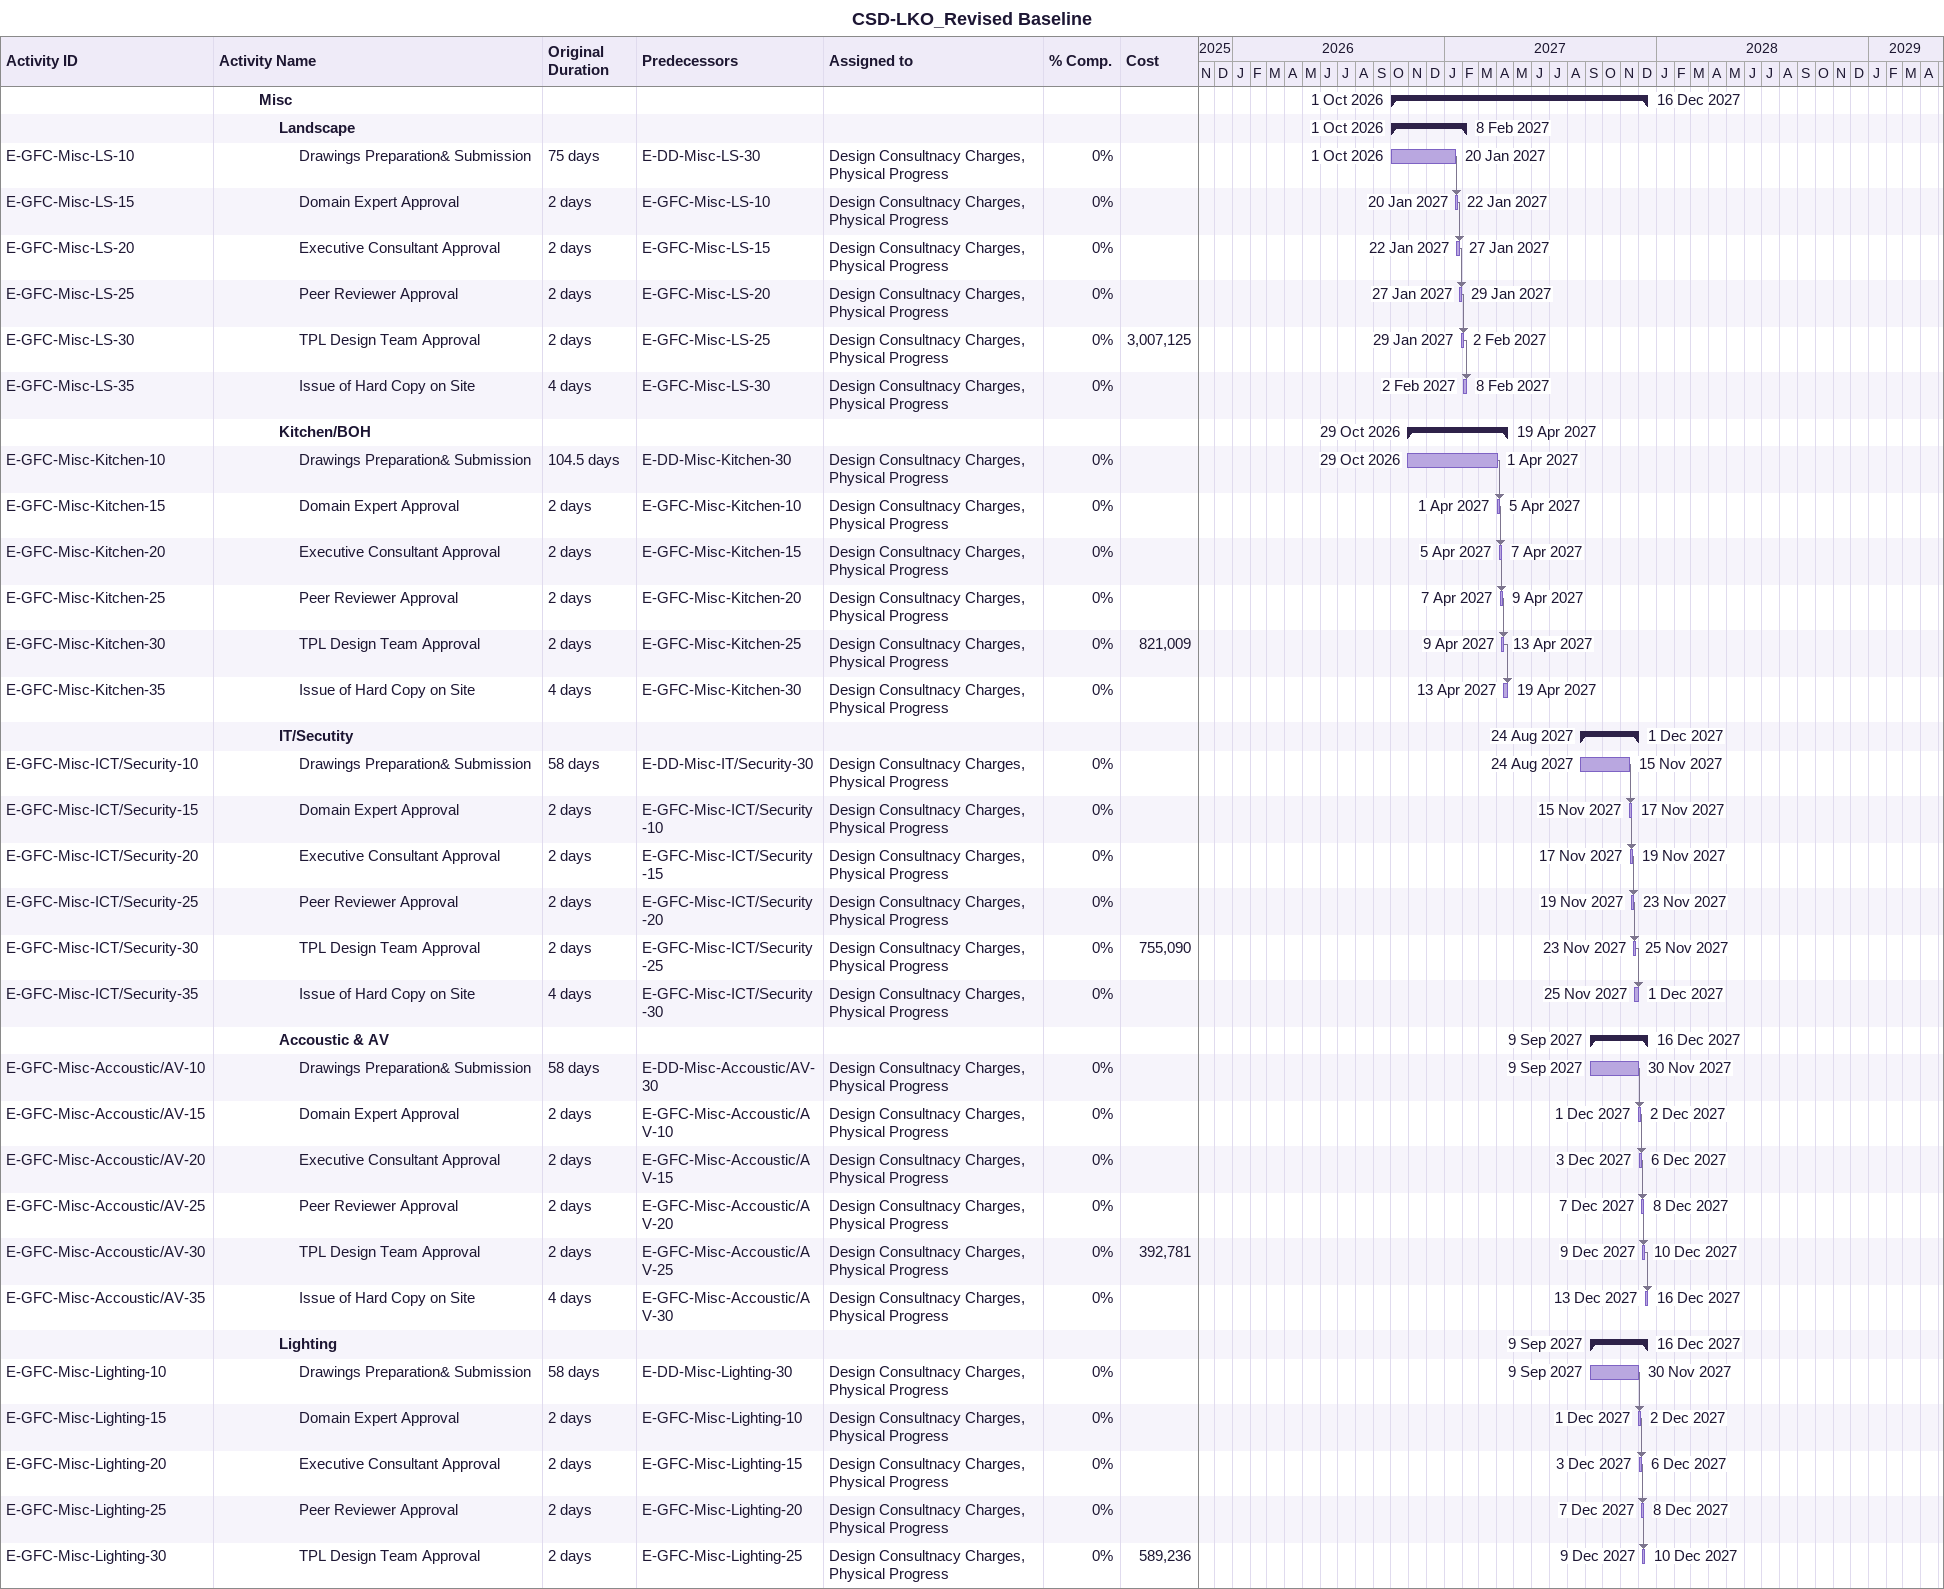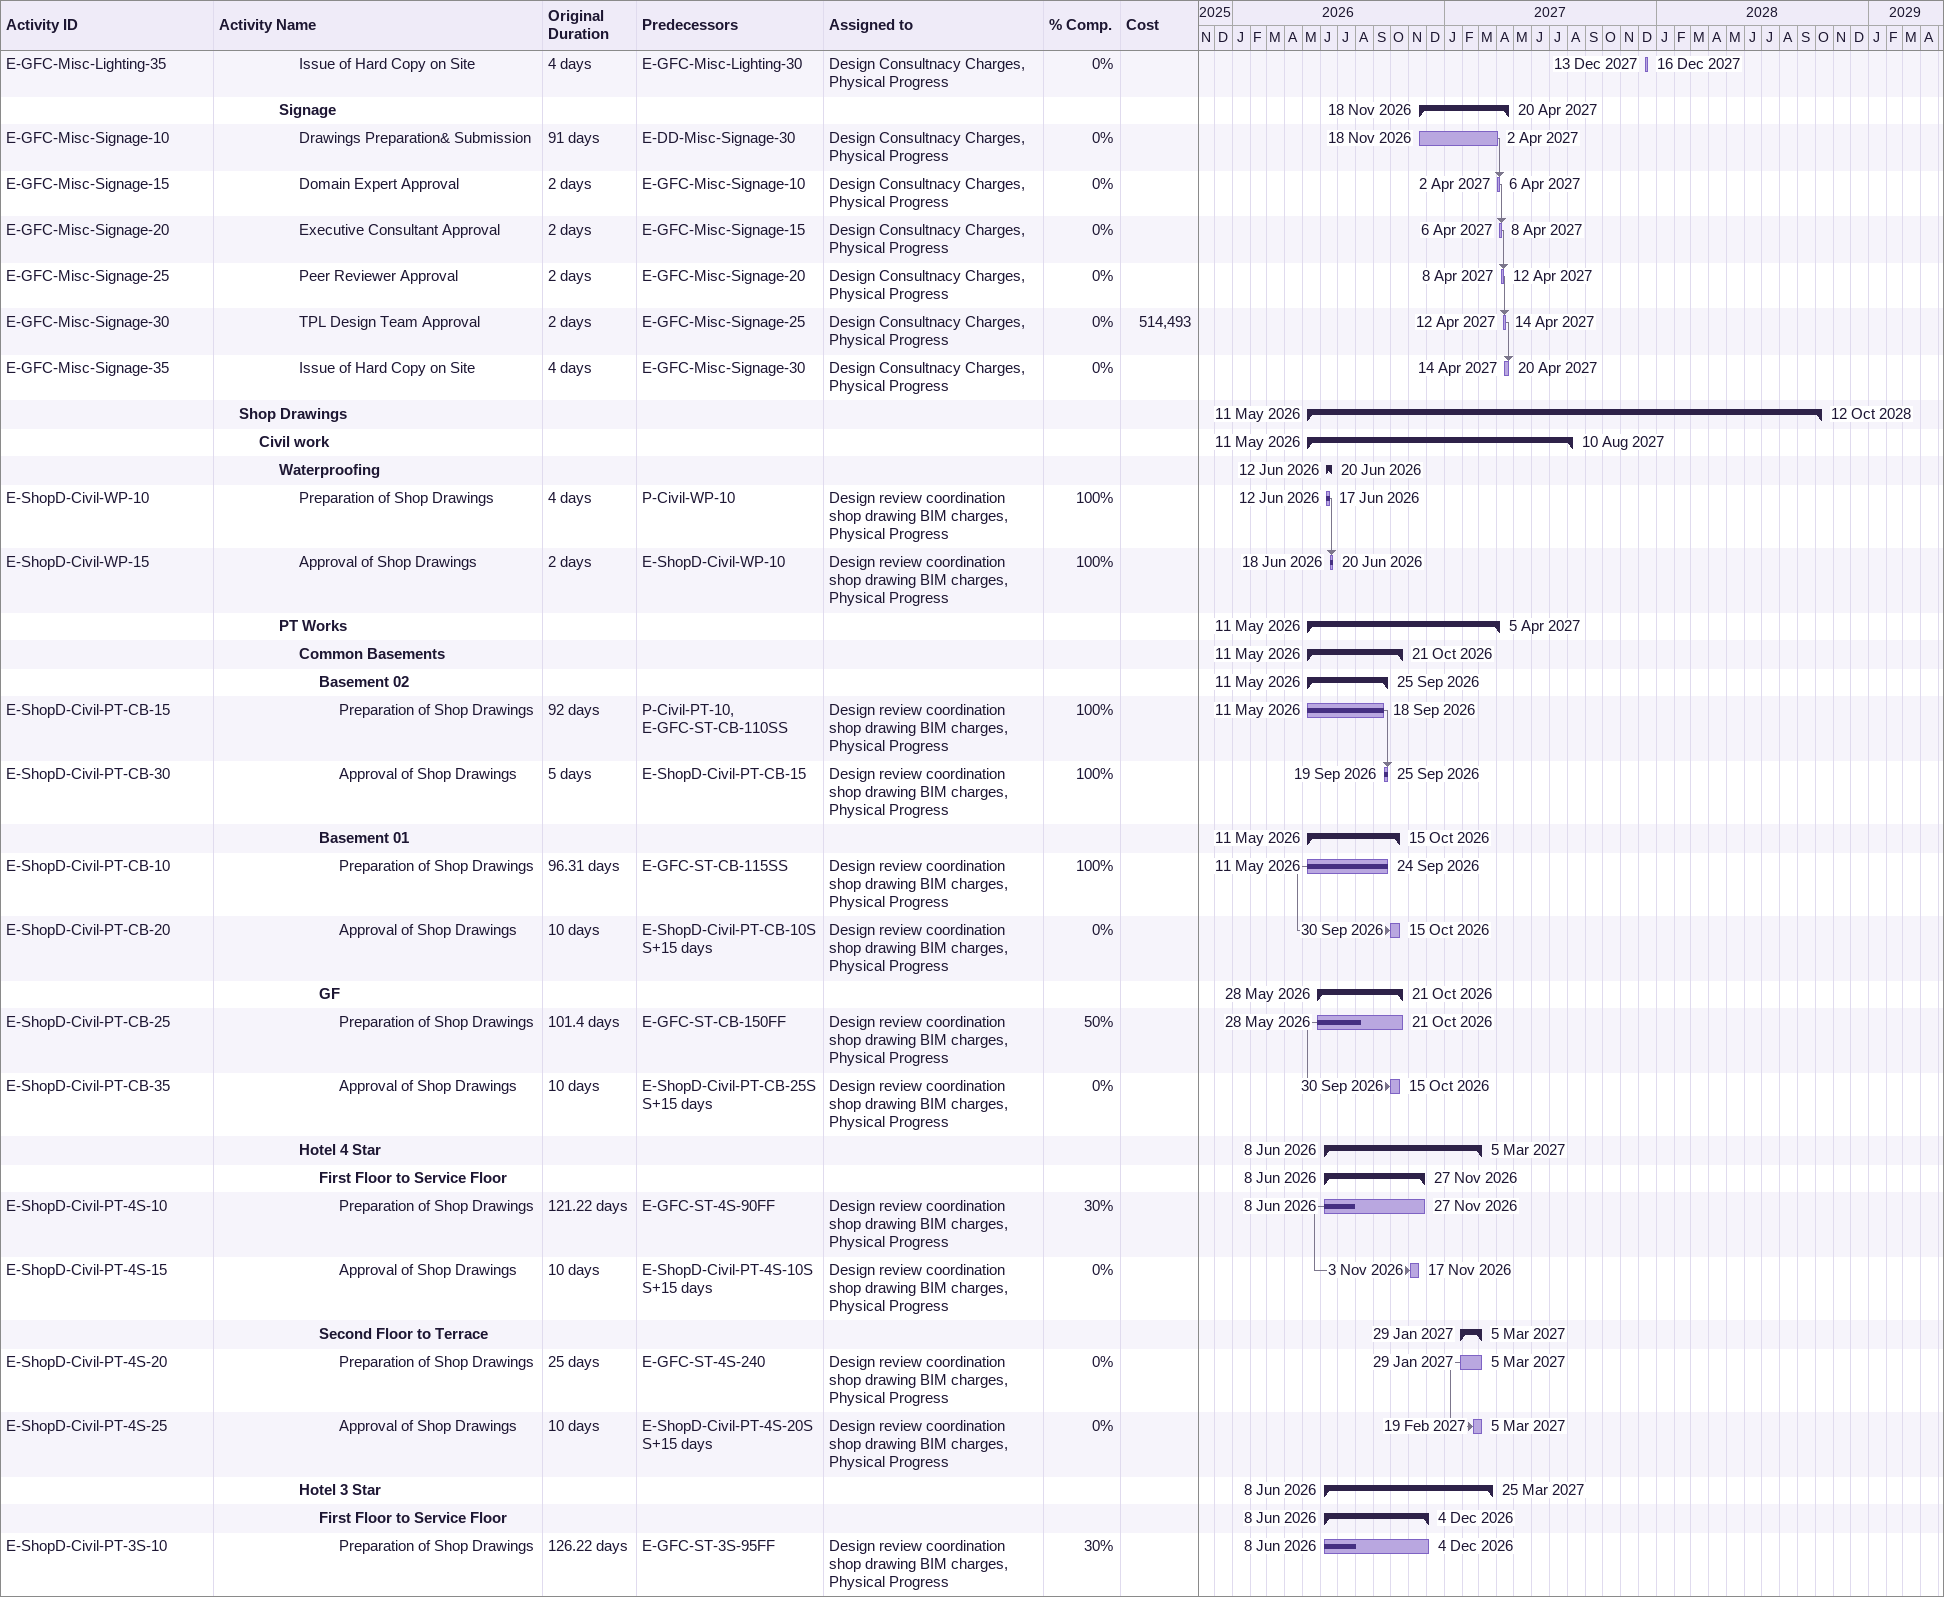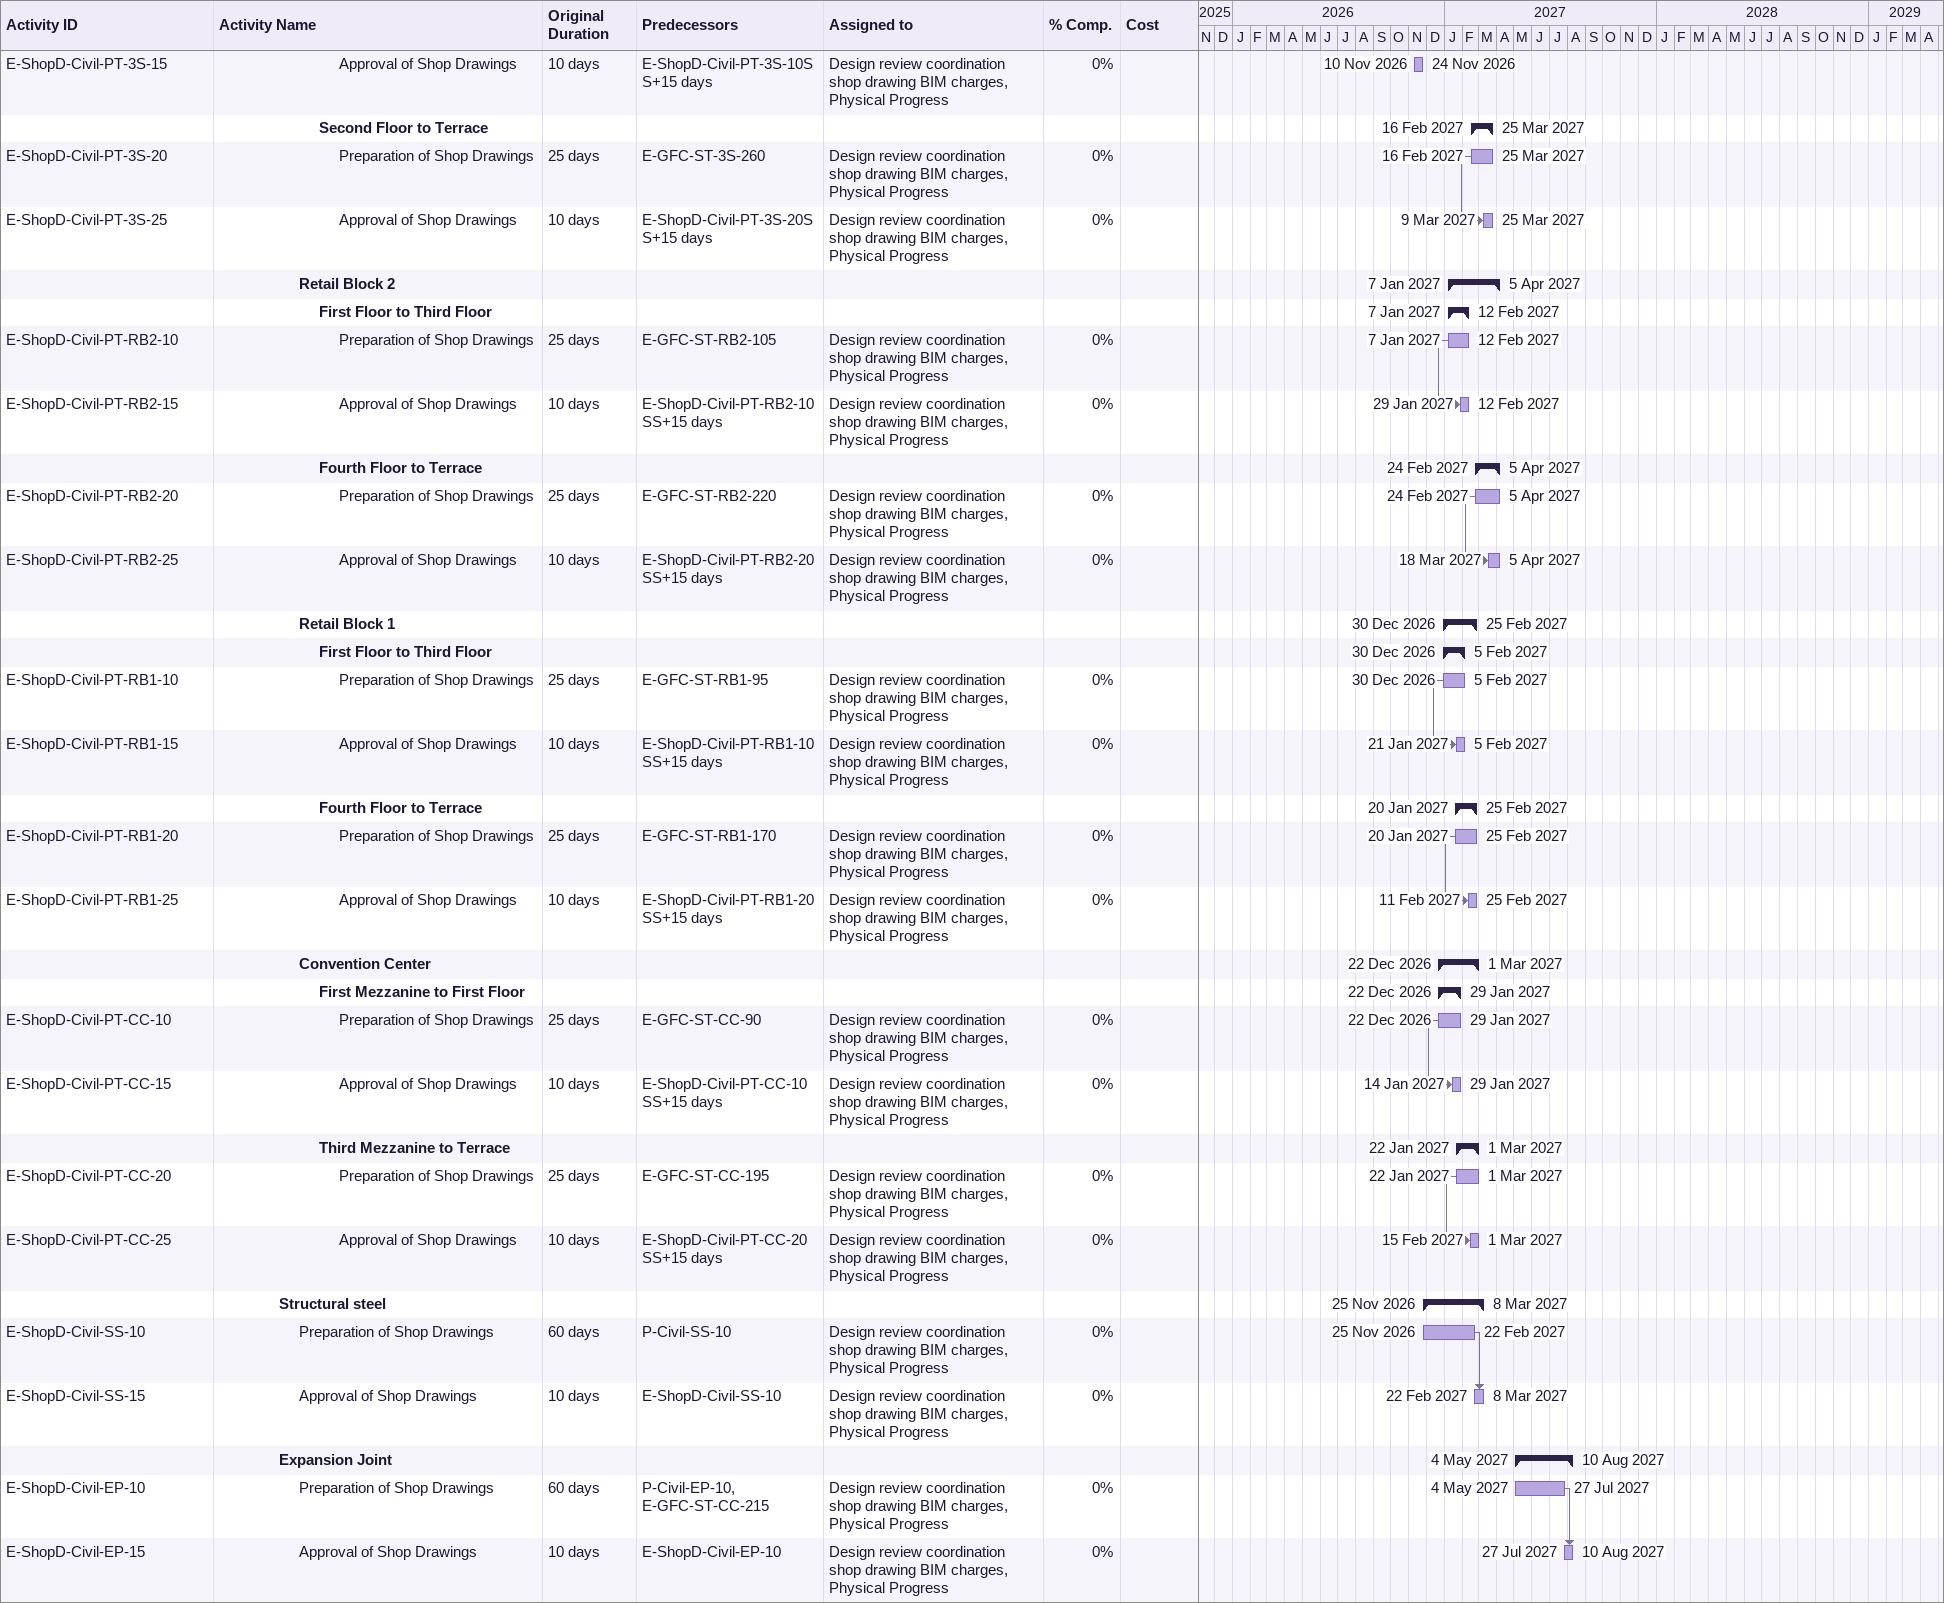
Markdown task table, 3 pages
CSD-LKO_Revised Baseline

| ID | Level | Task | Original duration | Start | Finish | Predecessors | Resources | % complete | Cost |
|---|---|---|---|---|---|---|---|---|---|
|  | 3 | **Misc** |  | 2026-10-01 | 2027-12-16 |  |  |  |  |
|  | 4 | **Landscape** |  | 2026-10-01 | 2027-02-08 |  |  |  |  |
| E-GFC-Misc-LS-10 | 5 | Drawings Preparation& Submission | 75d | 2026-10-01 | 2027-01-20 | E-DD-Misc-LS-30 | Design Consultnacy Charges, Physical Progress | 0 |  |
| E-GFC-Misc-LS-15 | 5 | Domain Expert Approval | 2d | 2027-01-20 | 2027-01-22 | E-GFC-Misc-LS-10 | Design Consultnacy Charges, Physical Progress | 0 |  |
| E-GFC-Misc-LS-20 | 5 | Executive Consultant Approval | 2d | 2027-01-22 | 2027-01-27 | E-GFC-Misc-LS-15 | Design Consultnacy Charges, Physical Progress | 0 |  |
| E-GFC-Misc-LS-25 | 5 | Peer Reviewer Approval | 2d | 2027-01-27 | 2027-01-29 | E-GFC-Misc-LS-20 | Design Consultnacy Charges, Physical Progress | 0 |  |
| E-GFC-Misc-LS-30 | 5 | TPL Design Team Approval | 2d | 2027-01-29 | 2027-02-02 | E-GFC-Misc-LS-25 | Design Consultnacy Charges, Physical Progress | 0 | 3007125 |
| E-GFC-Misc-LS-35 | 5 | Issue of Hard Copy on Site | 4d | 2027-02-02 | 2027-02-08 | E-GFC-Misc-LS-30 | Design Consultnacy Charges, Physical Progress | 0 |  |
|  | 4 | **Kitchen/BOH** |  | 2026-10-29 | 2027-04-19 |  |  |  |  |
| E-GFC-Misc-Kitchen-10 | 5 | Drawings Preparation& Submission | 104.5d | 2026-10-29 | 2027-04-01 | E-DD-Misc-Kitchen-30 | Design Consultnacy Charges, Physical Progress | 0 |  |
| E-GFC-Misc-Kitchen-15 | 5 | Domain Expert Approval | 2d | 2027-04-01 | 2027-04-05 | E-GFC-Misc-Kitchen-10 | Design Consultnacy Charges, Physical Progress | 0 |  |
| E-GFC-Misc-Kitchen-20 | 5 | Executive Consultant Approval | 2d | 2027-04-05 | 2027-04-07 | E-GFC-Misc-Kitchen-15 | Design Consultnacy Charges, Physical Progress | 0 |  |
| E-GFC-Misc-Kitchen-25 | 5 | Peer Reviewer Approval | 2d | 2027-04-07 | 2027-04-09 | E-GFC-Misc-Kitchen-20 | Design Consultnacy Charges, Physical Progress | 0 |  |
| E-GFC-Misc-Kitchen-30 | 5 | TPL Design Team Approval | 2d | 2027-04-09 | 2027-04-13 | E-GFC-Misc-Kitchen-25 | Design Consultnacy Charges, Physical Progress | 0 | 821009 |
| E-GFC-Misc-Kitchen-35 | 5 | Issue of Hard Copy on Site | 4d | 2027-04-13 | 2027-04-19 | E-GFC-Misc-Kitchen-30 | Design Consultnacy Charges, Physical Progress | 0 |  |
|  | 4 | **IT/Secutity** |  | 2027-08-24 | 2027-12-01 |  |  |  |  |
| E-GFC-Misc-ICT/Security-10 | 5 | Drawings Preparation& Submission | 58d | 2027-08-24 | 2027-11-15 | E-DD-Misc-IT/Security-30 | Design Consultnacy Charges, Physical Progress | 0 |  |
| E-GFC-Misc-ICT/Security-15 | 5 | Domain Expert Approval | 2d | 2027-11-15 | 2027-11-17 | E-GFC-Misc-ICT/Security-10 | Design Consultnacy Charges, Physical Progress | 0 |  |
| E-GFC-Misc-ICT/Security-20 | 5 | Executive Consultant Approval | 2d | 2027-11-17 | 2027-11-19 | E-GFC-Misc-ICT/Security-15 | Design Consultnacy Charges, Physical Progress | 0 |  |
| E-GFC-Misc-ICT/Security-25 | 5 | Peer Reviewer Approval | 2d | 2027-11-19 | 2027-11-23 | E-GFC-Misc-ICT/Security-20 | Design Consultnacy Charges, Physical Progress | 0 |  |
| E-GFC-Misc-ICT/Security-30 | 5 | TPL Design Team Approval | 2d | 2027-11-23 | 2027-11-25 | E-GFC-Misc-ICT/Security-25 | Design Consultnacy Charges, Physical Progress | 0 | 755090 |
| E-GFC-Misc-ICT/Security-35 | 5 | Issue of Hard Copy on Site | 4d | 2027-11-25 | 2027-12-01 | E-GFC-Misc-ICT/Security-30 | Design Consultnacy Charges, Physical Progress | 0 |  |
|  | 4 | **Accoustic & AV** |  | 2027-09-09 | 2027-12-16 |  |  |  |  |
| E-GFC-Misc-Accoustic/AV-10 | 5 | Drawings Preparation& Submission | 58d | 2027-09-09 | 2027-11-30 | E-DD-Misc-Accoustic/AV-30 | Design Consultnacy Charges, Physical Progress | 0 |  |
| E-GFC-Misc-Accoustic/AV-15 | 5 | Domain Expert Approval | 2d | 2027-12-01 | 2027-12-02 | E-GFC-Misc-Accoustic/AV-10 | Design Consultnacy Charges, Physical Progress | 0 |  |
| E-GFC-Misc-Accoustic/AV-20 | 5 | Executive Consultant Approval | 2d | 2027-12-03 | 2027-12-06 | E-GFC-Misc-Accoustic/AV-15 | Design Consultnacy Charges, Physical Progress | 0 |  |
| E-GFC-Misc-Accoustic/AV-25 | 5 | Peer Reviewer Approval | 2d | 2027-12-07 | 2027-12-08 | E-GFC-Misc-Accoustic/AV-20 | Design Consultnacy Charges, Physical Progress | 0 |  |
| E-GFC-Misc-Accoustic/AV-30 | 5 | TPL Design Team Approval | 2d | 2027-12-09 | 2027-12-10 | E-GFC-Misc-Accoustic/AV-25 | Design Consultnacy Charges, Physical Progress | 0 | 392781 |
| E-GFC-Misc-Accoustic/AV-35 | 5 | Issue of Hard Copy on Site | 4d | 2027-12-13 | 2027-12-16 | E-GFC-Misc-Accoustic/AV-30 | Design Consultnacy Charges, Physical Progress | 0 |  |
|  | 4 | **Lighting** |  | 2027-09-09 | 2027-12-16 |  |  |  |  |
| E-GFC-Misc-Lighting-10 | 5 | Drawings Preparation& Submission | 58d | 2027-09-09 | 2027-11-30 | E-DD-Misc-Lighting-30 | Design Consultnacy Charges, Physical Progress | 0 |  |
| E-GFC-Misc-Lighting-15 | 5 | Domain Expert Approval | 2d | 2027-12-01 | 2027-12-02 | E-GFC-Misc-Lighting-10 | Design Consultnacy Charges, Physical Progress | 0 |  |
| E-GFC-Misc-Lighting-20 | 5 | Executive Consultant Approval | 2d | 2027-12-03 | 2027-12-06 | E-GFC-Misc-Lighting-15 | Design Consultnacy Charges, Physical Progress | 0 |  |
| E-GFC-Misc-Lighting-25 | 5 | Peer Reviewer Approval | 2d | 2027-12-07 | 2027-12-08 | E-GFC-Misc-Lighting-20 | Design Consultnacy Charges, Physical Progress | 0 |  |
| E-GFC-Misc-Lighting-30 | 5 | TPL Design Team Approval | 2d | 2027-12-09 | 2027-12-10 | E-GFC-Misc-Lighting-25 | Design Consultnacy Charges, Physical Progress | 0 | 589236 |
| E-GFC-Misc-Lighting-35 | 5 | Issue of Hard Copy on Site | 4d | 2027-12-13 | 2027-12-16 | E-GFC-Misc-Lighting-30 | Design Consultnacy Charges, Physical Progress | 0 |  |
|  | 4 | **Signage** |  | 2026-11-18 | 2027-04-20 |  |  |  |  |
| E-GFC-Misc-Signage-10 | 5 | Drawings Preparation& Submission | 91d | 2026-11-18 | 2027-04-02 | E-DD-Misc-Signage-30 | Design Consultnacy Charges, Physical Progress | 0 |  |
| E-GFC-Misc-Signage-15 | 5 | Domain Expert Approval | 2d | 2027-04-02 | 2027-04-06 | E-GFC-Misc-Signage-10 | Design Consultnacy Charges, Physical Progress | 0 |  |
| E-GFC-Misc-Signage-20 | 5 | Executive Consultant Approval | 2d | 2027-04-06 | 2027-04-08 | E-GFC-Misc-Signage-15 | Design Consultnacy Charges, Physical Progress | 0 |  |
| E-GFC-Misc-Signage-25 | 5 | Peer Reviewer Approval | 2d | 2027-04-08 | 2027-04-12 | E-GFC-Misc-Signage-20 | Design Consultnacy Charges, Physical Progress | 0 |  |
| E-GFC-Misc-Signage-30 | 5 | TPL Design Team Approval | 2d | 2027-04-12 | 2027-04-14 | E-GFC-Misc-Signage-25 | Design Consultnacy Charges, Physical Progress | 0 | 514493 |
| E-GFC-Misc-Signage-35 | 5 | Issue of Hard Copy on Site | 4d | 2027-04-14 | 2027-04-20 | E-GFC-Misc-Signage-30 | Design Consultnacy Charges, Physical Progress | 0 |  |
|  | 2 | **Shop Drawings** |  | 2026-05-11 | 2028-10-12 |  |  |  |  |
|  | 3 | **Civil work** |  | 2026-05-11 | 2027-08-10 |  |  |  |  |
|  | 4 | **Waterproofing** |  | 2026-06-12 | 2026-06-20 |  |  |  |  |
| E-ShopD-Civil-WP-10 | 5 | Preparation of Shop Drawings | 4d | 2026-06-12 | 2026-06-17 | P-Civil-WP-10 | Design review coordination shop drawing BIM charges, Physical Progress | 100 |  |
| E-ShopD-Civil-WP-15 | 5 | Approval of Shop Drawings | 2d | 2026-06-18 | 2026-06-20 | E-ShopD-Civil-WP-10 | Design review coordination shop drawing BIM charges, Physical Progress | 100 |  |
|  | 4 | **PT Works** |  | 2026-05-11 | 2027-04-05 |  |  |  |  |
|  | 5 | **Common Basements** |  | 2026-05-11 | 2026-10-21 |  |  |  |  |
|  | 6 | **Basement 02** |  | 2026-05-11 | 2026-09-25 |  |  |  |  |
| E-ShopD-Civil-PT-CB-15 | 7 | Preparation of Shop Drawings | 92d | 2026-05-11 | 2026-09-18 | P-Civil-PT-10, E-GFC-ST-CB-110SS | Design review coordination shop drawing BIM charges, Physical Progress | 100 |  |
| E-ShopD-Civil-PT-CB-30 | 7 | Approval of Shop Drawings | 5d | 2026-09-19 | 2026-09-25 | E-ShopD-Civil-PT-CB-15 | Design review coordination shop drawing BIM charges, Physical Progress | 100 |  |
|  | 6 | **Basement 01** |  | 2026-05-11 | 2026-10-15 |  |  |  |  |
| E-ShopD-Civil-PT-CB-10 | 7 | Preparation of Shop Drawings | 96.31d | 2026-05-11 | 2026-09-24 | E-GFC-ST-CB-115SS | Design review coordination shop drawing BIM charges, Physical Progress | 100 |  |
| E-ShopD-Civil-PT-CB-20 | 7 | Approval of Shop Drawings | 10d | 2026-09-30 | 2026-10-15 | E-ShopD-Civil-PT-CB-10SS+15d | Design review coordination shop drawing BIM charges, Physical Progress | 0 |  |
|  | 6 | **GF** |  | 2026-05-28 | 2026-10-21 |  |  |  |  |
| E-ShopD-Civil-PT-CB-25 | 7 | Preparation of Shop Drawings | 101.4d | 2026-05-28 | 2026-10-21 | E-GFC-ST-CB-150FF | Design review coordination shop drawing BIM charges, Physical Progress | 50 |  |
| E-ShopD-Civil-PT-CB-35 | 7 | Approval of Shop Drawings | 10d | 2026-09-30 | 2026-10-15 | E-ShopD-Civil-PT-CB-25SS+15d | Design review coordination shop drawing BIM charges, Physical Progress | 0 |  |
|  | 5 | **Hotel 4 Star** |  | 2026-06-08 | 2027-03-05 |  |  |  |  |
|  | 6 | **First Floor to Service Floor** |  | 2026-06-08 | 2026-11-27 |  |  |  |  |
| E-ShopD-Civil-PT-4S-10 | 7 | Preparation of Shop Drawings | 121.22d | 2026-06-08 | 2026-11-27 | E-GFC-ST-4S-90FF | Design review coordination shop drawing BIM charges, Physical Progress | 30 |  |
| E-ShopD-Civil-PT-4S-15 | 7 | Approval of Shop Drawings | 10d | 2026-11-03 | 2026-11-17 | E-ShopD-Civil-PT-4S-10SS+15d | Design review coordination shop drawing BIM charges, Physical Progress | 0 |  |
|  | 6 | **Second Floor to Terrace** |  | 2027-01-29 | 2027-03-05 |  |  |  |  |
| E-ShopD-Civil-PT-4S-20 | 7 | Preparation of Shop Drawings | 25d | 2027-01-29 | 2027-03-05 | E-GFC-ST-4S-240 | Design review coordination shop drawing BIM charges, Physical Progress | 0 |  |
| E-ShopD-Civil-PT-4S-25 | 7 | Approval of Shop Drawings | 10d | 2027-02-19 | 2027-03-05 | E-ShopD-Civil-PT-4S-20SS+15d | Design review coordination shop drawing BIM charges, Physical Progress | 0 |  |
|  | 5 | **Hotel 3 Star** |  | 2026-06-08 | 2027-03-25 |  |  |  |  |
|  | 6 | **First Floor to Service Floor** |  | 2026-06-08 | 2026-12-04 |  |  |  |  |
| E-ShopD-Civil-PT-3S-10 | 7 | Preparation of Shop Drawings | 126.22d | 2026-06-08 | 2026-12-04 | E-GFC-ST-3S-95FF | Design review coordination shop drawing BIM charges, Physical Progress | 30 |  |
| E-ShopD-Civil-PT-3S-15 | 7 | Approval of Shop Drawings | 10d | 2026-11-10 | 2026-11-24 | E-ShopD-Civil-PT-3S-10SS+15d | Design review coordination shop drawing BIM charges, Physical Progress | 0 |  |
|  | 6 | **Second Floor to Terrace** |  | 2027-02-16 | 2027-03-25 |  |  |  |  |
| E-ShopD-Civil-PT-3S-20 | 7 | Preparation of Shop Drawings | 25d | 2027-02-16 | 2027-03-25 | E-GFC-ST-3S-260 | Design review coordination shop drawing BIM charges, Physical Progress | 0 |  |
| E-ShopD-Civil-PT-3S-25 | 7 | Approval of Shop Drawings | 10d | 2027-03-09 | 2027-03-25 | E-ShopD-Civil-PT-3S-20SS+15d | Design review coordination shop drawing BIM charges, Physical Progress | 0 |  |
|  | 5 | **Retail Block 2** |  | 2027-01-07 | 2027-04-05 |  |  |  |  |
|  | 6 | **First Floor to Third Floor** |  | 2027-01-07 | 2027-02-12 |  |  |  |  |
| E-ShopD-Civil-PT-RB2-10 | 7 | Preparation of Shop Drawings | 25d | 2027-01-07 | 2027-02-12 | E-GFC-ST-RB2-105 | Design review coordination shop drawing BIM charges, Physical Progress | 0 |  |
| E-ShopD-Civil-PT-RB2-15 | 7 | Approval of Shop Drawings | 10d | 2027-01-29 | 2027-02-12 | E-ShopD-Civil-PT-RB2-10SS+15d | Design review coordination shop drawing BIM charges, Physical Progress | 0 |  |
|  | 6 | **Fourth Floor to Terrace** |  | 2027-02-24 | 2027-04-05 |  |  |  |  |
| E-ShopD-Civil-PT-RB2-20 | 7 | Preparation of Shop Drawings | 25d | 2027-02-24 | 2027-04-05 | E-GFC-ST-RB2-220 | Design review coordination shop drawing BIM charges, Physical Progress | 0 |  |
| E-ShopD-Civil-PT-RB2-25 | 7 | Approval of Shop Drawings | 10d | 2027-03-18 | 2027-04-05 | E-ShopD-Civil-PT-RB2-20SS+15d | Design review coordination shop drawing BIM charges, Physical Progress | 0 |  |
|  | 5 | **Retail Block 1** |  | 2026-12-30 | 2027-02-25 |  |  |  |  |
|  | 6 | **First Floor to Third Floor** |  | 2026-12-30 | 2027-02-05 |  |  |  |  |
| E-ShopD-Civil-PT-RB1-10 | 7 | Preparation of Shop Drawings | 25d | 2026-12-30 | 2027-02-05 | E-GFC-ST-RB1-95 | Design review coordination shop drawing BIM charges, Physical Progress | 0 |  |
| E-ShopD-Civil-PT-RB1-15 | 7 | Approval of Shop Drawings | 10d | 2027-01-21 | 2027-02-05 | E-ShopD-Civil-PT-RB1-10SS+15d | Design review coordination shop drawing BIM charges, Physical Progress | 0 |  |
|  | 6 | **Fourth Floor to Terrace** |  | 2027-01-20 | 2027-02-25 |  |  |  |  |
| E-ShopD-Civil-PT-RB1-20 | 7 | Preparation of Shop Drawings | 25d | 2027-01-20 | 2027-02-25 | E-GFC-ST-RB1-170 | Design review coordination shop drawing BIM charges, Physical Progress | 0 |  |
| E-ShopD-Civil-PT-RB1-25 | 7 | Approval of Shop Drawings | 10d | 2027-02-11 | 2027-02-25 | E-ShopD-Civil-PT-RB1-20SS+15d | Design review coordination shop drawing BIM charges, Physical Progress | 0 |  |
|  | 5 | **Convention Center** |  | 2026-12-22 | 2027-03-01 |  |  |  |  |
|  | 6 | **First Mezzanine to First Floor** |  | 2026-12-22 | 2027-01-29 |  |  |  |  |
| E-ShopD-Civil-PT-CC-10 | 7 | Preparation of Shop Drawings | 25d | 2026-12-22 | 2027-01-29 | E-GFC-ST-CC-90 | Design review coordination shop drawing BIM charges, Physical Progress | 0 |  |
| E-ShopD-Civil-PT-CC-15 | 7 | Approval of Shop Drawings | 10d | 2027-01-14 | 2027-01-29 | E-ShopD-Civil-PT-CC-10SS+15d | Design review coordination shop drawing BIM charges, Physical Progress | 0 |  |
|  | 6 | **Third Mezzanine to Terrace** |  | 2027-01-22 | 2027-03-01 |  |  |  |  |
| E-ShopD-Civil-PT-CC-20 | 7 | Preparation of Shop Drawings | 25d | 2027-01-22 | 2027-03-01 | E-GFC-ST-CC-195 | Design review coordination shop drawing BIM charges, Physical Progress | 0 |  |
| E-ShopD-Civil-PT-CC-25 | 7 | Approval of Shop Drawings | 10d | 2027-02-15 | 2027-03-01 | E-ShopD-Civil-PT-CC-20SS+15d | Design review coordination shop drawing BIM charges, Physical Progress | 0 |  |
|  | 4 | **Structural steel** |  | 2026-11-25 | 2027-03-08 |  |  |  |  |
| E-ShopD-Civil-SS-10 | 5 | Preparation of Shop Drawings | 60d | 2026-11-25 | 2027-02-22 | P-Civil-SS-10 | Design review coordination shop drawing BIM charges, Physical Progress | 0 |  |
| E-ShopD-Civil-SS-15 | 5 | Approval of Shop Drawings | 10d | 2027-02-22 | 2027-03-08 | E-ShopD-Civil-SS-10 | Design review coordination shop drawing BIM charges, Physical Progress | 0 |  |
|  | 4 | **Expansion Joint** |  | 2027-05-04 | 2027-08-10 |  |  |  |  |
| E-ShopD-Civil-EP-10 | 5 | Preparation of Shop Drawings | 60d | 2027-05-04 | 2027-07-27 | P-Civil-EP-10, E-GFC-ST-CC-215 | Design review coordination shop drawing BIM charges, Physical Progress | 0 |  |
| E-ShopD-Civil-EP-15 | 5 | Approval of Shop Drawings | 10d | 2027-07-27 | 2027-08-10 | E-ShopD-Civil-EP-10 | Design review coordination shop drawing BIM charges, Physical Progress | 0 |  |
